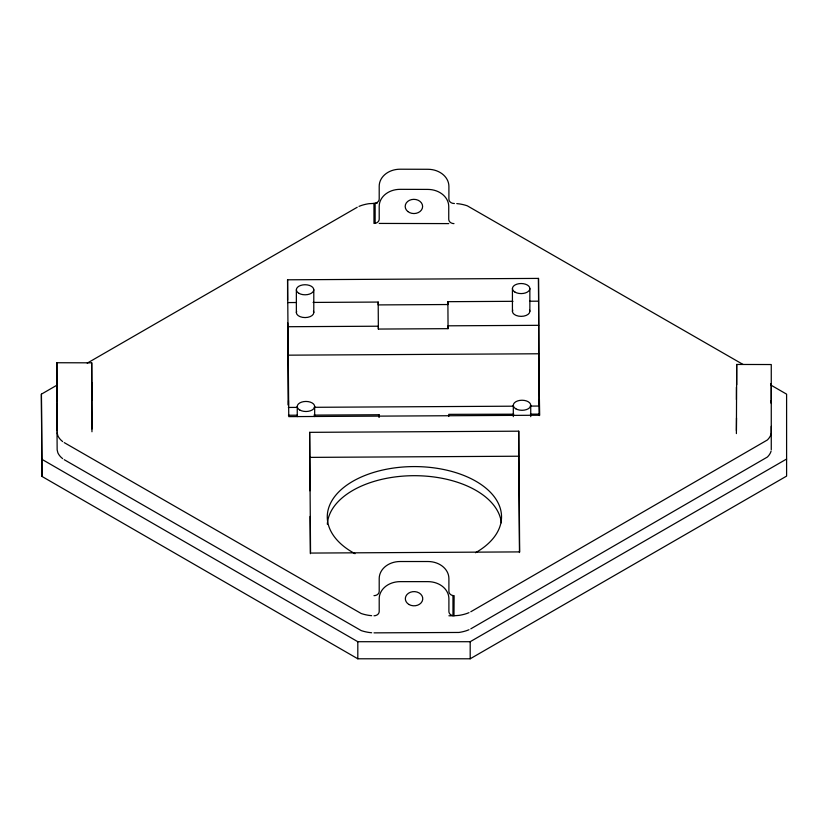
<?xml version="1.0" encoding="UTF-8"?>
<svg xmlns="http://www.w3.org/2000/svg" width="828" height="828" viewBox="0 0 828 828"><rect width="100%" height="100%" fill="white"/><g stroke="black" fill="none" stroke-linecap="round" stroke-linejoin="round"><path stroke-width="1.24" d="M56.987 386.086L56.956 382.981L56.997 400.338L56.997 390.185M736.413 399.645L736.413 387.276M771.261 426.389L771.241 433.675M771.261 399.645L771.261 387.276M91.96 431.761L91.804 382.898L91.846 400.245L91.846 390.102M469.01 612.658L466.806 613.507A30.294 17.491 0 0 1 458.94 615.39L453.982 615.784L454.127 595.663L452.968 595.56A5.227 4.264 0 0 1 448.9 591.399L448.9 578.596A20.907 17.077 0 0 0 427.993 561.519L400.11 561.519A20.907 17.077 0 0 0 379.203 578.596L379.203 591.399A5.227 4.264 0 0 1 373.977 595.663M736.392 433.582L736.682 364.455L771.261 364.537L771.261 449.676M736.413 430.57L736.506 417.995M91.691 386.086L91.68 386.914L91.711 362.83L56.853 362.736L56.832 386.821L56.842 385.993M56.966 385.041L57.474 383.54M56.966 402.108L57.474 400.617M771.096 433.965L770.578 435.466A30.294 17.491 0 0 1 767.318 440.01L470.801 611.757M771.096 451.043L770.578 452.543A30.294 17.491 0 0 1 767.318 457.077L470.801 628.835M87.23 363.14L357.199 207.279M770.92 385.103L786.6 394.159L786.6 476.1L470.19 658.788L357.81 658.788L41.897 476.39L41.4 394.159L57.049 385.113M41.4 394.159L41.897 459.312L357.81 641.71L470.19 641.71L786.6 459.033M358.99 206.389L361.184 205.541A29.953 17.295 0 0 1 369.009 203.678L377.164 203.253M469.01 629.725L466.806 630.584A30.294 17.491 0 0 1 458.94 632.457L374.018 632.861M453.972 223.622A5.227 4.264 0.4 0 1 448.745 219.337L448.745 206.534A20.907 17.077 0.4 0 0 427.838 189.405L400.11 189.333A20.907 17.077 0.4 0 0 379.203 206.358L379.203 219.161A5.227 4.264 0 0 1 375.136 223.322L373.977 223.425L373.956 203.295M448.9 615.784L453.982 615.784M287.575 300.046L287.575 279.802L538.49 278.405L539.401 415.573M287.575 302.572L296.507 302.52M313.098 302.427L378.189 302.065L378.365 329.058L448.062 328.664L448.062 325.818L538.676 325.321L538.49 278.405M378.189 302.065L378.189 304.911L447.886 304.528L447.886 301.682L512.967 301.32M529.558 301.226L538.49 301.175M288.134 404.871L287.761 326.718L378.365 326.211L378.365 329.058M287.761 355.171L538.676 353.773L538.676 325.321M288.341 407.438L297.387 407.397M314.205 407.304L513.381 406.186M530.199 406.093L539.256 406.041L539.318 414.693M288.434 415.242L297.366 415.201M313.957 415.107L379.038 414.745L379.079 417.281M309.641 432.34L518.732 431.181L519.653 551.903L310.552 553.073L309.641 432.34L309.889 490.776M309.641 457.387L518.732 456.218L518.732 431.181M513.815 414.186L448.735 414.352L448.735 416.484M530.406 414.145L539.349 414.124M454.396 203.502L454.127 203.502A5.227 4.264 0.4 0 1 448.9 199.217L448.9 186.414A20.907 17.077 0.4 0 0 427.993 169.285L400.11 169.212A20.907 17.077 0.4 0 0 379.203 186.238L379.203 199.041A5.227 4.264 0.4 0 1 375.136 203.191L375.136 223.322M379.203 223.425L448.745 223.601M371.658 615.68L369.06 615.39A30.294 17.491 0 0 1 361.194 613.507L64.201 442.597M371.658 632.758L369.06 632.457A30.294 17.491 0 0 1 361.194 630.584L64.201 459.675M456.777 203.605L459.385 203.905A30.636 17.688 0 0 1 467.282 205.81L743.047 364.455M62.638 441.562L61.158 440.279A30.636 17.688 0 0 1 57.867 435.725L57.153 432.847M62.638 458.629L61.158 457.356A30.636 17.688 0 0 1 57.867 452.802L57.153 449.914L56.801 403.474M770.578 383.571L771.261 386.438M770.578 400.649L771.261 403.515M91.711 362.83L91.929 389.657M56.853 362.736L57.142 430.943M736.682 364.455L736.723 384.782M539.401 399.137L539.67 415.232L288.755 416.629L287.575 279.802M538.676 353.773L539.069 406.02M518.732 456.218L519.466 552.545M447.886 301.682L448.062 328.664M310.086 516.465L310.365 553.704M287.73 322.899L287.761 326.718M91.67 388.705L91.98 428.945M530.738 405.265L530.738 416.65M529.858 288.568L529.858 311.328M513.308 405.265L513.308 416.65M512.428 288.568L512.428 311.328M470.19 641.71L470.19 658.788M452.968 595.56L452.968 615.68A5.227 4.264 0 0 1 448.9 611.519L448.9 598.716A20.907 17.077 0 0 0 427.993 581.639L400.11 581.639A20.907 17.077 0 0 0 379.203 598.716L379.203 611.519A5.227 4.264 0 0 1 374.018 615.784M379.038 414.745L379.038 416.877M357.81 641.71L357.81 658.788M314.671 406.444L314.671 416.567M313.791 289.717L313.791 312.487M297.252 406.496L297.252 416.608M296.362 289.821L296.362 312.58M288.486 400.535L288.486 405.585M41.897 459.312L41.897 476.39M327.329 524.186A87.126 50.301 0 0 1 413.203 475.696A87.126 50.301 0 0 1 501.354 522.799M529.558 310.024A8.715 5.03 0 0 1 521.143 316.358A8.715 5.03 0 0 1 512.729 310.024M355.015 553.694A87.126 50.301 0 0 1 351.517 482.072A87.126 50.301 0 0 1 475.603 481.078A87.126 50.301 0 0 1 475.52 552.731M313.47 311.183A8.715 5.03 0 0 1 305.159 317.569A8.715 5.03 0 0 1 296.641 311.276M409.011 604.512A8.715 7.11 0 0 0 422.725 599.379A8.715 7.11 0 0 0 410.419 592.248A8.715 7.11 0 0 0 409.011 604.512M407.811 211.513A8.715 7.11 0.4 0 0 422.342 208.232A8.715 7.11 0.4 0 0 411.557 199.589A8.715 7.11 0.4 0 0 407.811 211.513M515.865 408.825A8.715 5.03 0 0 0 530.438 406.569A8.715 5.03 0 0 0 519.767 400.41A8.715 5.03 0 0 0 515.865 408.825M299.829 410.046A8.715 5.03 0 0 0 314.381 407.749A8.715 5.03 0 0 0 303.669 401.621A8.715 5.03 0 0 0 299.829 410.046M514.985 292.118A8.715 5.03 0 0 0 529.558 289.872A8.715 5.03 0 0 0 518.887 283.704A8.715 5.03 0 0 0 514.985 292.118M298.98 293.36A8.715 5.03 0 0 0 313.512 291.021A8.715 5.03 0 0 0 302.737 284.925A8.715 5.03 0 0 0 298.98 293.36"/></g></svg>
